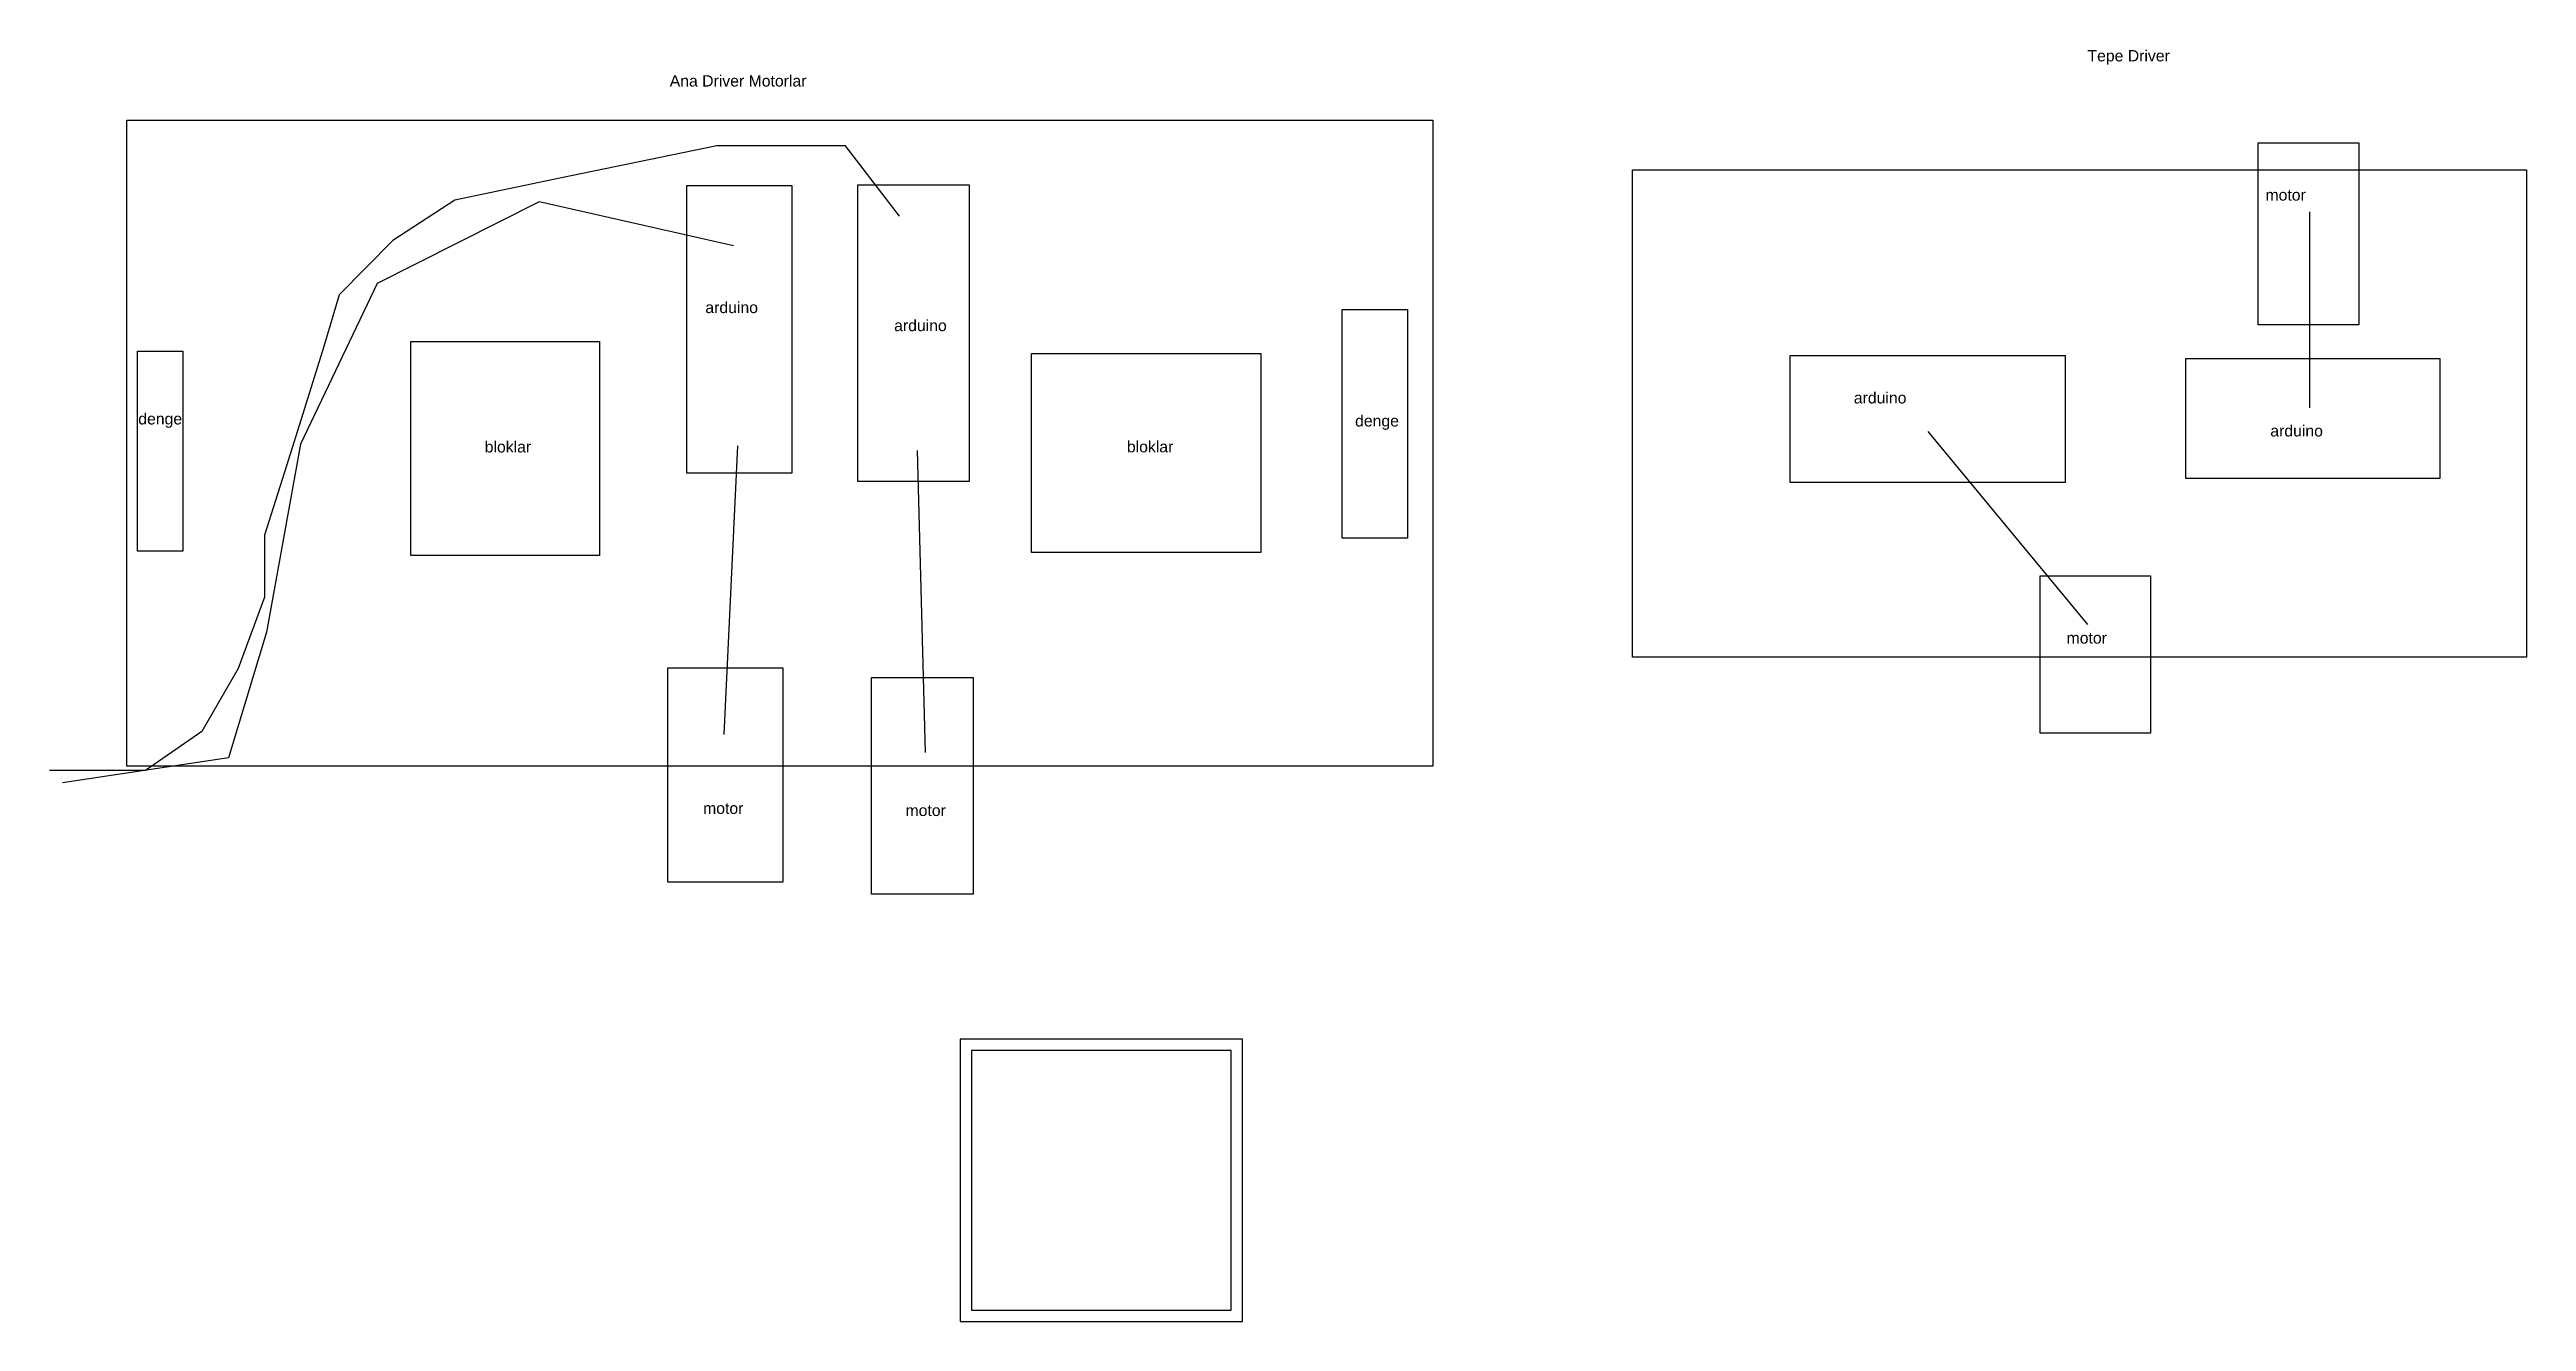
# Model space of a CAD drawing. Header units: inches. Extents: x 5.4 to 49.3, y -1.4 to 21.2.
import ezdxf

# ---------------------------------------------------------------- set-up
doc = ezdxf.new("R2010")
doc.units = ezdxf.units.IN
doc.header["$MEASUREMENT"] = 0
doc.styles.get("Standard").update_dxf_attribs({"font": 'arial.ttf'})

msp = doc.modelspace()

# ---------------------------------------------------------------- linework, layer by layer
for p, q in [((17.247, 19.466), (14.468, 18.889)), ((19.53, 19.466), (17.247, 19.466)), ((20.483, 18.218), (19.53, 19.466)), ((14.468, 18.889), (12.606, 18.503)), ((14.105, 18.473), (11.231, 17.023)), ((12.606, 18.503), (11.513, 17.788)), ((17.543, 17.695), (14.105, 18.473)), ((45.457, 18.296), (45.457, 14.822)), ((11.513, 17.788), (10.56, 16.822)), ((11.231, 17.023), (9.875, 14.178)), ((10.56, 16.822), (10.291, 15.909)), ((10.291, 15.909), (9.915, 14.715)), ((9.915, 14.715), (9.626, 13.797)), ((9.875, 14.178), (9.271, 10.849)), ((17.614, 14.148), (17.373, 9.038)), ((20.795, 14.068), (20.942, 8.716)), ((38.7, 14.401), (41.528, 10.981)), ((9.626, 13.797), (9.24, 12.569)), ((9.24, 12.569), (9.24, 11.467)), ((9.24, 11.467), (8.774, 10.205)), ((9.271, 10.849), (8.6, 8.621)), ((8.774, 10.205), (8.13, 9.091)), ((8.13, 9.091), (7.129, 8.4)), ((6.344, 8.4), (5.43, 8.4)), ((8.6, 8.621), (5.659, 8.178)), ((7.129, 8.4), (6.344, 8.4)), ((21.557, -1.364), (21.757, -1.364)), ((21.757, -1.364), (21.757, -1.364))]:
    msp.add_line(p, q)
for points in [[(6.797, 19.917), (29.932, 19.917), (29.932, 8.475), (6.797, 8.475)], [(44.551, 19.517), (46.332, 19.517), (46.332, 16.291), (44.551, 16.291)], [(33.465, 19.037), (49.301, 19.037), (49.301, 10.406), (33.465, 10.406)], [(16.715, 18.762), (18.58, 18.762), (18.58, 13.665), (16.715, 13.665)], [(19.748, 18.776), (21.72, 18.776), (21.72, 13.518), (19.748, 13.518)], [(28.326, 16.567), (29.48, 16.567), (29.48, 12.514), (28.326, 12.514)], [(6.988, 15.829), (7.794, 15.829), (7.794, 12.285), (6.988, 12.285)], [(11.829, 16), (15.171, 16), (15.171, 12.204), (11.829, 12.204)], [(22.82, 15.785), (26.886, 15.785), (26.886, 12.258), (22.82, 12.258)], [(36.262, 15.752), (41.13, 15.752), (41.13, 13.497), (36.262, 13.497)], [(43.267, 15.698), (47.768, 15.698), (47.768, 13.573), (43.267, 13.573)], [(40.687, 11.844), (42.641, 11.844), (42.641, 9.061), (40.687, 9.061)], [(16.38, 10.218), (18.419, 10.218), (18.419, 6.422), (16.38, 6.422)], [(19.989, 10.044), (21.788, 10.044), (21.788, 6.207), (19.989, 6.207)], [(21.557, -1.364), (26.557, -1.364), (26.557, 3.636), (21.557, 3.636)], [(21.757, -1.164), (26.357, -1.164), (26.357, 3.436), (21.757, 3.436)]]:
    msp.add_lwpolyline(points, close=True)

# ---------------------------------------------------------------- texts
at = {"char_height": 0.2, "attachment_point": 1}
for s, width, heights, insert in [('Tepe Driver', 4.0665, [0.85], (41.525, 21.16)), ('\\PAna Driver Motorlar', 6.33218, [1.246], (16.415, 21.048)), ('motor', 3.53191, [0], (44.678, 18.694)), ('arduino', 1.00711, [0], (17.046, 16.701)), ('arduino', 1.00711, [0], (20.389, 16.381)), ('arduino', 3.53191, [0], (37.387, 15.1)), ('denge', 2.12165, [0], (7.002, 14.728)), ('denge', 2.12165, [0], (28.554, 14.692)), ('arduino', 3.53191, [0], (44.764, 14.515)), ('bloklar', 1.96052, [0], (13.138, 14.232)), ('bloklar', 1.96052, [0], (24.512, 14.234)), ('motor', 3.53191, [0], (41.156, 10.846)), ('motor', 0.68484, [0], (17.006, 7.829)), ('motor', 0.68484, [0], (20.591, 7.791))]:
    msp.add_mtext_dynamic_manual_height_columns(s, width=width, gutter_width=1, heights=heights, dxfattribs=dict(at, insert=insert))

doc.saveas('drawing.dxf')
